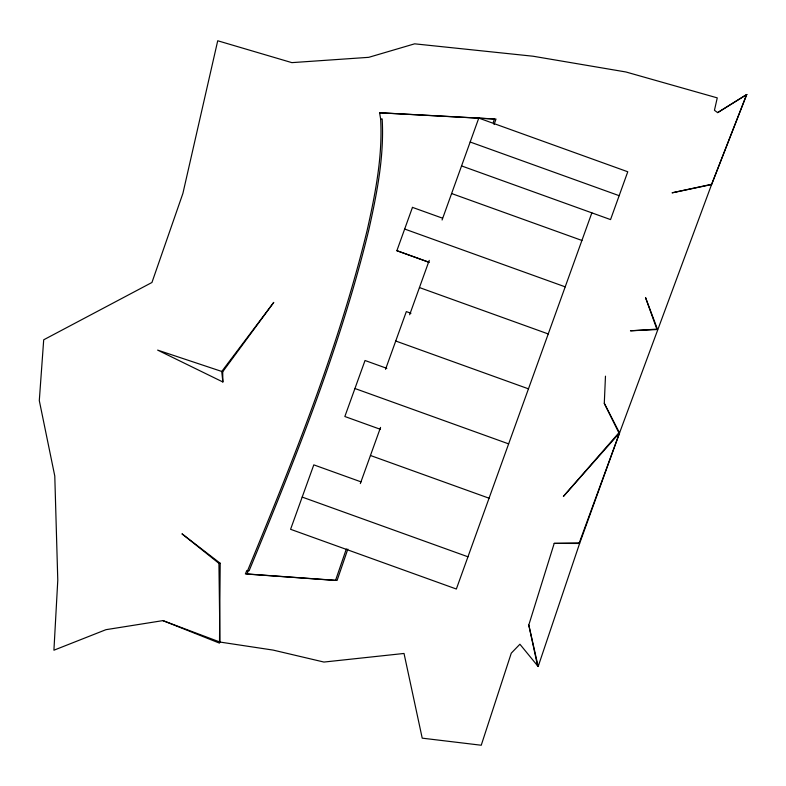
<?xml version="1.0" encoding="UTF-8"?>
<svg xmlns="http://www.w3.org/2000/svg" width="786" height="786" viewBox="0 0 786 786"><rect width="100%" height="100%" fill="white"/><g stroke="black" fill="none" stroke-linecap="round" stroke-linejoin="round"><path stroke-width="1.18" d="M717.638 112.624L746.7 94.536L717.638 112.624L714.445 110.286L717.264 97.877L625.921 71.978L533.085 56.228L414.654 43.829L368.742 57.329L291.861 62.634L217.722 40.764L182.902 193.395L151.944 282.488L43.702 339.798L39.3 400.605L54.784 476.041L57.781 580.225L53.92 650.209L105.933 629.684L162.928 620.616L219.491 643.135L220.198 563.267L181.959 533.812L218.93 563.356L220.198 563.267M711.438 184.327L672.069 192.835L711.576 184.553L746.7 94.536L711.576 184.553L619.545 432.929L618.857 432.821L604.287 403.326L605.475 376.16M537.663 666.302L528.791 625.017L554.209 543.381L579.243 542.949L579.606 543.47L538.164 666.508L519.91 644.235L511.273 653.156L481.238 745.236L422.22 738.162L404.024 653.461L323.94 662.058L273.115 650.091L219.952 642.054L162.928 620.616M335.573 580.323L346.331 548.982M347.844 549.08L337.086 580.432L246.932 573.957L248.386 570.489L249.093 570.783C295.015 459.535 340.289 347.245 368.762 230.043C376.887 193.67 384.295 156.414 382.173 118.941L380.63 118.941L379.579 112.742L496.005 119.04L494.06 124.512M493.294 122.321L494.463 119.04L379.589 112.791M412.473 207.357L396.871 250.705L429.205 262.347L396.871 250.685M385.533 369.322L406.333 311.59L410.95 313.25M442.076 220.001L478.782 118.097L627.768 171.77L610.545 219.589L461.549 165.915M409.653 314.744L429.244 260.363M360.332 483.587L380.571 427.388M591.858 212.839L456.352 589.019L290.584 529.302L313.801 464.86L361 481.857M579.243 542.949L619.545 432.929L604.287 403.326M222.703 371.768L273.754 302.394L221.74 371.493L222.87 381.986L157.622 350.104L222.703 371.768L222.87 381.986M618.857 432.821L563.385 496.438L619.545 432.929L579.606 543.47L554.209 543.381M656.86 329.128L630.46 330.798L657.568 329.511L645.512 297.511L656.86 329.128L657.568 329.511M335.534 580.432L245.379 573.957L246.843 570.489L247.541 570.783C293.473 459.535 338.746 347.245 367.219 230.043C375.344 193.67 382.743 156.414 380.63 118.941M470.166 142.011L619.152 195.675M451.606 193.533L581.935 240.457M412.463 207.376L442.508 218.174M404.662 229.04L565.222 286.851M419.449 287.558L548.225 333.942M395.731 341.016L528.457 388.834M386.82 368.349L365.028 360.499L344.848 416.511L380.404 429.323M354.938 388.51L508.63 443.874M370.452 455.487L489.059 498.206M302.197 497.086L467.955 556.793M528.791 625.017L538.164 666.508M218.93 563.356L219.952 642.054"/></g></svg>
